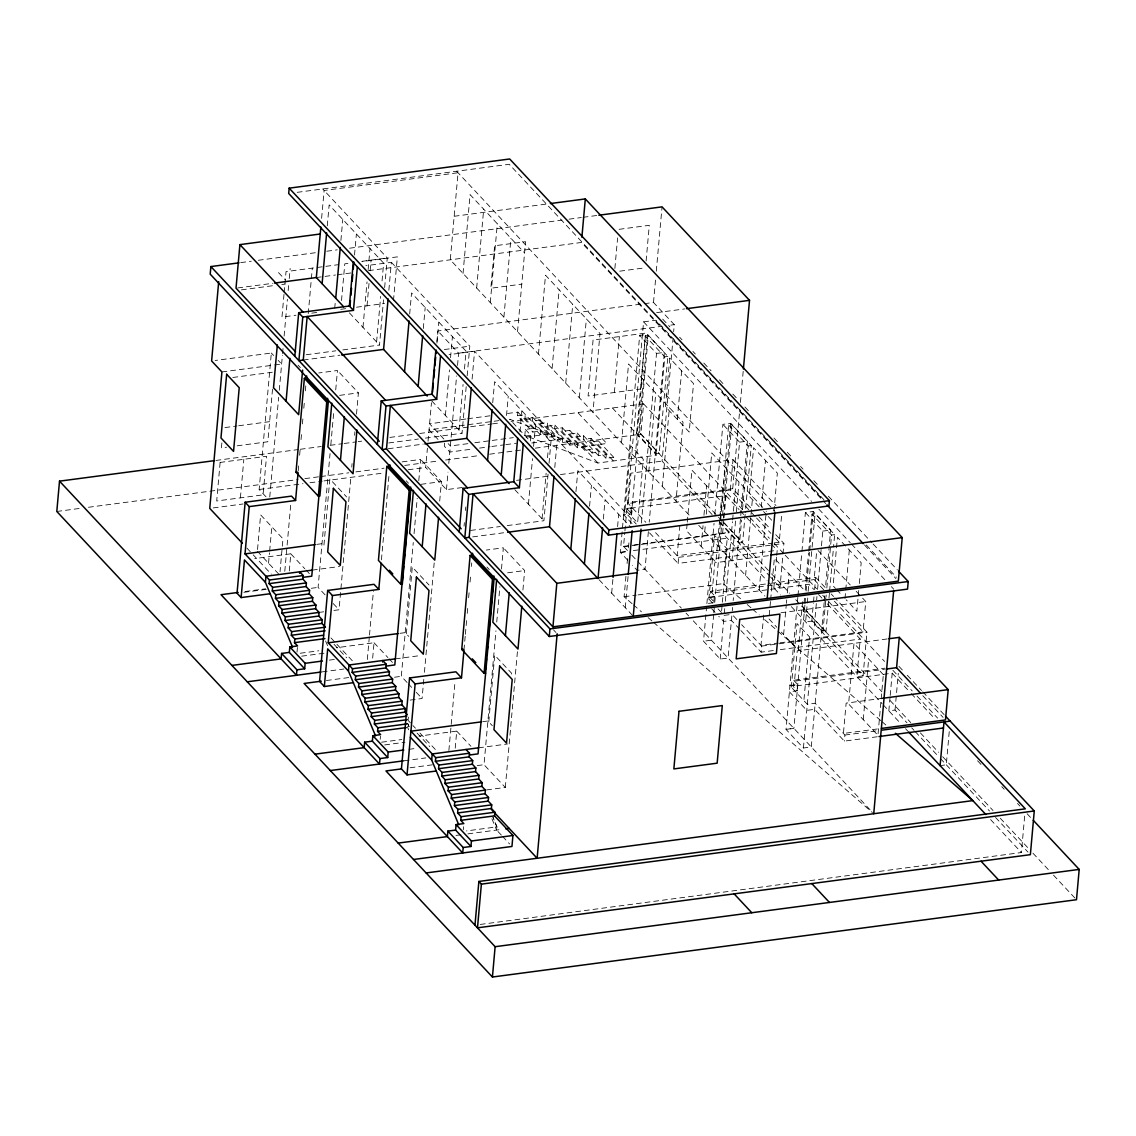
<?xml version="1.0" encoding="UTF-8"?>
<svg xmlns="http://www.w3.org/2000/svg" width="1136" height="1136" viewBox="0 0 1136 1136"><rect width="100%" height="100%" fill="white"/><g stroke="black" fill="none" stroke-linecap="round" stroke-linejoin="round"><path stroke-width="0.75" stroke-dasharray="5 3.75" d="M221.875 442.87L221.435 447.896L226.589 447.215M240.392 497.866L243.842 459.299M266.009 496.815L259.15 489.488L271.334 353.04L215.144 360.481M257.531 549.554L260.627 514.892L282.978 538.791L280.038 571.706M272.526 389.137L267.826 441.762L235.18 446.079M284 294.338L281.969 317.086L295.985 315.226M284.156 292.591L286.031 271.603L338.599 264.645M269.757 496.986L278.661 397.273M279.286 390.287L282.41 355.298M282.566 353.552L283.034 348.298M284.114 336.057L287.394 299.336M288.175 290.589L288.8 283.588M289.254 278.533L290.163 268.437M268.55 563.229L269.488 552.834M269.644 551.102L271.802 526.848M284.781 571.337L286.968 546.856M287.124 545.095L290.717 504.867M308.254 313.607L311.221 280.365M311.378 278.618L312.315 268.124M289.297 570.925L290.816 553.814L254.776 558.585M298.214 470.929L298.839 463.957M299.62 455.252L300.245 448.294M301.012 439.589L301.636 432.631M302.417 423.927L303.184 415.222M303.809 408.264L304.434 401.292M305.371 390.855L305.825 385.629M321.616 218.325L324.115 190.465L458.049 172.743L450.282 259.817L690.361 516.397M327.267 225.894L329.142 204.878L383.641 263.112L381.923 282.381M297.007 652.135L297.419 647.463M334.708 308.367L335.177 303.127M340.899 240.463L342.774 219.433M341.51 300.557L344.79 263.822L350.044 263.126M325.081 594.852L318.094 587.397L330.051 453.562M330.832 444.73L333.828 411.147M335.716 389.932L337.463 370.492L318.733 372.977M354.517 255.018L356.392 233.988M362.98 327.381L367.042 281.842M368.135 269.573L370.009 248.557M333.927 610.444L339.039 609.762L350.981 475.941M351.777 467.095L352.089 463.573M354.617 435.287L354.929 431.751M356.505 414.086L358.394 392.871L337.463 370.492M367.013 305.825L369.044 283.091M370.137 270.837L371.074 260.343M376.598 341.95L380.674 296.397M342.845 349.902L379.509 345.046L383.542 299.762M384.635 287.578L387.277 257.971L322.709 188.974M388.867 290.191L391.366 262.331L365.849 265.71M393.468 300.6L397.373 256.864L362.313 261.507M367.326 659.533L369.342 636.799M369.498 635.052L373.403 591.316M372.665 658.142L374.042 642.749L336.284 647.747M381.44 559.863L389.208 472.832M409.684 313.976L411.559 292.946L466.058 351.18L464.34 370.464M380.191 739.323L380.461 736.213M423.302 328.531L425.191 307.515M407.086 682.495L401.32 676.332L413.263 542.497M414.058 533.664L417.21 498.321M418.786 480.642L420.675 459.441L401.959 461.912M406.333 633.817L412.283 567.105L429.053 585.026M462.238 487.543L446.448 489.63L425.688 467.45L427.406 448.209M428.031 441.208L431.467 402.726M436.934 341.496L437.871 331.002L653.512 302.474L674.273 324.655L673.648 331.655M436.934 343.086L438.808 322.07M408.165 719.557L408.378 717.128M445.397 415.464L449.458 369.91M450.552 357.655L452.426 336.625M444.574 443.125L444.304 446.164L449.813 452.043L472.562 449.032M410.167 700.088L422.081 698.512L423.799 679.285M424.424 672.299L434.179 562.916M439.703 501.061L441.435 481.621L420.675 459.441M463.034 273.449L470.077 194.625L524.562 252.859M446.448 489.63L448.01 472.15M448.791 463.403L456.601 375.931M457.538 365.437L458.632 353.197L437.871 331.002M459.015 430.019L463.076 384.465M425.375 438.098L462.04 433.256L466.229 386.226M467.166 375.775L469.807 346.168L391.366 262.331M476.666 288.019L483.695 209.18M472.093 379.14L474.578 351.265L449.061 354.645M464.056 526.153L464.368 522.659M465.462 510.476L465.774 506.983M448.876 750.527L454.968 682.31M490.283 302.574L497.312 223.735M455.209 748.226L456.729 731.115L418.971 736.114M463.971 649.977L465.22 636.046M465.377 634.3L466.612 620.384M467.237 613.412L468.018 604.707M468.628 597.749L469.409 589.044M470.034 582.086L470.815 573.382M471.426 566.424L471.738 562.931M492.726 402.726L494.6 381.696L549.1 439.93L547.382 459.2M503.901 317.129L510.944 238.29M463.261 829.82L463.545 826.696M506.514 415.535L508.232 396.265M517.533 331.684L525.57 241.684L494.643 245.774L490.851 288.232L521.779 284.142M486.577 789.932L505.307 787.447L484.007 764.698L495.949 630.863M496.744 622.031L499.897 586.687M501.473 569.008L503.362 547.808L486.35 550.051M488.764 721.914L494.714 655.202L511.484 673.123L511.172 676.63M517.533 415.748L525.272 414.725L524.946 418.36L532.699 417.338L532.372 420.973L540.111 419.951L539.785 423.586L555.05 439.902L555.376 436.252L547.623 437.289L547.95 433.64L540.211 434.662L540.537 431.027L532.784 432.049L517.533 415.748L517.86 412.112L504.015 413.944M519.976 431.836L521.85 410.82M612.389 407.98L656.594 455.224L597.905 463.019L524.832 435.5L525.372 429.436L533.111 428.414L532.784 432.049M525.372 429.436L530.867 435.315L530.327 441.379L525.925 436.678M538.464 354.063L545.507 275.224L599.993 333.459L592.949 412.297M501.345 835.116L496.631 830.075L496.901 826.894L492.939 817.21L496.901 826.894L466.513 830.927M528.439 504.214L532.5 458.66M533.593 446.391L535.468 425.375M505.307 787.447L517.562 650.09M522.929 589.996L524.662 570.556L503.362 547.808M552.082 368.618L559.125 289.794M547.211 426.199L554.95 425.176L554.624 428.812L562.377 427.789L562.05 431.424L569.789 430.402L569.463 434.037L577.216 433.015L576.889 436.65L583.62 435.77L583.293 439.405L591.032 438.382L590.706 442.018L598.459 440.995L598.132 444.63L613.397 460.946L613.71 457.297L605.971 458.333L606.297 454.684L598.558 455.706L598.871 452.071L592.14 452.966L592.467 449.331L584.728 450.353L585.054 446.718L577.301 447.74L577.628 444.105L569.889 445.127L570.215 441.492L562.462 442.515L547.211 426.199L547.538 422.564L539.785 423.586M542.057 518.769L546.132 473.215M507.238 525.599L543.903 520.742L548.106 473.726M549.043 463.275L551.684 433.668L474.578 351.265M554.78 467.507L557.265 439.632L636.231 524.023M565.714 383.187L572.743 304.349M562.462 442.515L562.789 438.865L547.538 422.564M579.332 397.742L586.375 318.904M575.952 491.661L577.826 470.645L631.176 527.658M597.905 462.991L582.64 446.675L509.567 419.198L524.832 435.5M589.57 506.216L591.444 485.2M614.874 268.465L617.601 237.907M614.377 392.502L619.376 336.583M603.358 519.024L605.076 499.755M621.506 442.813L628.549 363.974L683.034 422.209L676.005 501.047M611.665 593.148L613.071 577.386M617.601 526.579L618.694 514.31M627.626 560.133L620.299 552.309L639.667 335.404L647.52 334.367L664.375 352.387L649.224 522.134M646.1 260.982L649.281 225.311L618.353 229.415M623.834 514.864L624.388 508.8L632.241 507.764L631.701 513.827L623.834 514.864L632.184 523.767M625.056 509.51L630.736 445.837L643.303 459.271L637.623 522.943L624.388 508.8M627.47 550.52L623.55 546.331L624.772 532.642M624.914 530.938L643.587 321.857L655.955 320.224L823.955 499.769M636.558 432.944L645.22 335.915L648.301 335.503L667.869 356.406L659.207 453.434L656.111 453.846L636.558 432.944L639.653 432.532L659.207 453.434M635.138 457.368L642.167 378.529M630.821 512.89L631.36 506.826M632.113 603.713L624.104 596.741L625.979 575.753M627.072 563.513L627.697 556.512M628.464 547.836L629.074 541.006M630.608 523.895L647.52 334.367M639.653 432.532L648.301 335.503M625.283 607.703L628.094 576.165M721.942 520.828L640.874 434.179L643.572 403.862L511.058 421.399M653.512 302.474L655.685 278.135M656.296 271.177L662.047 206.866M641.371 523.085L656.523 353.424L639.667 335.404M648.755 471.923L655.784 393.099M648.372 531.648L645.021 569.278L637.168 570.315L632.397 565.231M656.111 453.846L664.773 356.818L645.22 335.915M712.13 514.58L662.089 461.102L673.023 338.656M662.373 486.492L669.416 407.654M677.326 419.369L681.657 370.847M679.868 525.443L677.155 555.76L772.295 543.178M776.726 555.447L777.194 550.307L678.107 563.428L678.646 557.364L653.626 530.611M687.124 523.838L686.513 530.768L715.85 562.121L719.869 517.079M687.28 522.106L691.923 470.134L721.261 501.487L720.025 515.346M701.182 546.444L703.042 525.656M703.965 515.261L706.592 485.81M704.732 531.747L705.357 524.747M706.294 514.225L711.761 452.909L762.852 507.508M736.795 619.503L731.967 614.335L728.062 658.028L720.21 659.065L703.525 641.244L706.578 607.036M706.89 603.614L714.047 523.313M714.842 514.48L722.879 424.353L730.732 423.302L747.417 441.137L733.189 600.518M708.878 599.098L714.558 535.425L727.139 548.873L722.382 602.208M708.452 603.401L714.743 602.563L709.886 597.38L710.426 591.316L766.573 583.89M720.295 518.57L728.63 425.063L731.726 424.665L751.294 445.568L745.301 512.606M718.35 546.302L725.393 467.478M713.862 601.64L714.402 595.576M713.678 614.548L711.377 640.207L703.525 641.244M713.82 612.829L714.43 605.985M714.743 602.563L730.732 423.302M723.391 518.158L731.726 424.665M723.845 519.535L722.624 533.224L767.155 580.808M724.001 517.831L725.989 495.594L626.902 508.701L631.701 513.827M730.32 489.999L733.018 459.668L630.963 473.172L628.251 503.504L730.32 489.999L750.598 511.669M740.53 598.715L723.178 583.634L727.239 538.152L642.067 549.426M721.616 610.813L722.226 603.94M750.569 507.792L732.706 488.707L739.777 409.485M740.416 402.456L743.242 370.762M720.21 659.065L723.973 616.891M724.257 613.596L724.74 608.3M725.364 601.228L732.464 521.708M732.621 519.933L739.564 442.174L722.879 424.353M731.982 560.872L735.574 520.572M736.355 511.811L739.011 482.033M732.266 610.884L732.578 607.419M745.145 514.367L742.632 542.596L739.536 542.994L741.581 520.061M742.532 509.482L748.198 445.979L728.63 425.063M745.599 575.427L752.628 496.588M761.305 507.224L765.479 460.435M759.217 589.982L766.26 511.143M763.69 615.03L760.992 645.347L778.288 643.061M773.318 650.559L761.148 652.178L761.688 646.1L741.638 624.672M773.957 511.257L777.365 473.13L753.608 447.754L749.277 496.262L759.97 507.678M770.492 601.54L768.944 618.864L776.854 627.313M770.648 599.808L774.354 558.23L803.706 589.584M776.584 557.151L773.829 587.951L780.02 587.127L782.832 555.66M774.028 542.937L779.211 542.255L781.767 513.614M782.988 553.914L783.911 543.434L775.576 534.516M783.613 634.541L786.24 605.09M786.396 603.358L786.708 599.893M787.333 592.964L789.023 573.907M797.827 597.351L786.041 729.426L803.422 747.999L811.289 746.963L824.168 602.534M797.983 595.591L801.76 553.175M801.931 551.4L805.396 512.521L813.248 511.484L830.643 530.072L825.432 588.42M791.323 687.195L797.003 623.522L809.57 636.955L803.89 700.642M877.276 736.753L844.375 741.112L814.64 709.333L806.787 710.369L789.392 691.781L797.245 690.745L793.113 686.329L793.652 680.265L884.887 668.181M802.612 601.711L798.281 650.218L781.355 632.127M829.45 592.864L825.986 631.673L822.89 632.085L803.337 611.182L804.586 597.067M805.225 590.01L808.534 552.962M808.69 551.201L811.999 514.154L815.08 513.742L834.648 534.644L833.54 546.998M797.089 690.574L797.628 684.511L789.932 685.718L807.327 704.306L815.179 703.269L844.914 735.049L844.375 741.112M804.899 605.119L793.894 728.375L786.041 729.426L793.723 728.204M805.055 603.344L805.523 598.061M806.148 591.004L809.613 552.195M809.769 550.42L813.248 511.484M807.753 597.962L805.609 621.903L811.8 621.094L863.062 675.877L856.871 676.687L860.236 639.057L823.273 599.567M808.165 591.359L811.942 549.029M812.098 547.254L815.08 513.742M823.685 589.783L814.143 579.587L816.699 550.946M811.8 621.094L813.362 603.614M813.518 601.867L813.987 596.613M814.611 589.627L815.691 577.386L768.334 583.663M803.422 747.999L816.954 596.499M817.579 589.428L822.791 531.108L805.396 512.521M824.324 600.759L824.807 595.477M822.89 632.085L826.199 595.037M826.823 587.979L831.552 535.056L811.999 514.154M829.607 591.103L833.384 548.759M844.985 598.544L845.61 591.615M845.766 589.882L849.316 550.037M858.717 590.45L856.871 611.239L846.178 599.808M859.341 583.521L861.187 562.718L837.445 537.342L833.114 585.849L835.485 588.391M780.02 642.834L863.048 631.843L865.76 601.526L862.181 597.706M863.062 675.877L866.967 632.184L834.775 597.777M863.261 719.656L868.671 659.008M883.183 676.417L877.929 735.333L848.592 703.979L854.002 643.331L883.339 674.685M890.056 697.163L888.835 710.852L895.026 710.028L906.94 722.766M890.212 695.445L892.186 673.208L793.113 686.329M895.026 710.028L898.292 673.321M949.242 731.598L946.288 764.812L940.097 765.636M480.244 924.448L1021.42 852.525L1024.686 815.833M297.192 192.339L509.226 164.28L822.705 499.286M454.159 216.28L548.589 203.784M240.733 262.615L251.255 261.223M258.284 260.286L316.206 252.618M326.742 251.226L337.278 249.835M349.561 248.216L561.979 220.1M569.008 219.177L581.291 217.544M583.052 217.317L597.096 215.457M361.759 261.351L387.277 257.971M237.765 287.933L272.683 283.318M316.333 277.539L335.475 275.011M337.207 274.784L351.123 272.938M368.518 270.638L581.419 242.465L825.758 503.589M241.386 289.865L274.756 285.448M281.785 284.525L285.292 284.057M619.731 271.177L645.504 267.769M311.761 313.138L317.015 312.443M340.729 309.304L345.983 308.609M356.505 307.217L384.55 303.511M306.18 354.759L335.858 350.825M656.622 312.641L684.667 308.935M303.269 360.041L339.934 355.185M221.918 371.941L272.839 365.21M274.6 364.968L281.629 364.045L278.192 360.382M232.809 377.479L272.328 372.253M444.29 349.547L469.807 346.168M458.632 353.197L662.004 326.288M670.765 325.123L674.273 324.655M339.678 395.356L358.394 392.871M656.523 353.424L664.375 352.387M664.773 356.818L667.869 356.406M224.942 427.576L236.97 425.972M238.688 425.744L269.615 421.655M465.93 418.985L429.593 423.785L444.858 440.101M467.663 418.744L490.17 415.776M499.073 420.59L429.053 429.848L438.439 439.888M215.883 460.449L298.456 449.529M300.216 449.288L321.303 446.505M330.093 445.34L342.49 443.693M344.137 443.48L356.448 441.861M358.195 441.62L361.717 441.151M389.818 437.431L412.666 434.421M419.695 433.483L468.884 426.98M470.645 426.738L491.732 423.955M492.499 423.856L500.522 422.791M388.711 442.955L418.389 439.021M388.242 448.748L423.16 444.119M467.862 443.665L450.353 445.979L448.152 443.622M474.862 442.728L513.373 437.63M525.627 436.011L530.867 435.315M526.167 437.033L551.684 433.668M479.562 448.095L490.07 446.718M491.817 446.476L504.072 444.858M505.818 444.63L516.326 443.239M531.762 443.012L562.789 438.865M56.8 511.47L81.423 508.204M88.466 507.281L208.101 491.448M209.848 491.221L298.044 479.548M304.86 478.639L318.932 476.779M320.693 476.552L348.837 472.817M355.866 471.894L384.025 468.174M404.743 465.433L438.553 460.946M445.596 460.023L479.023 455.593M489.573 454.201L521.239 450.012M535.312 448.152L640.874 434.179M259.15 489.488L302.985 483.695M309.986 482.757L322.269 481.139M324.016 480.911L383.627 473.016M408.165 469.764L425.688 467.45M582.64 446.675L606.766 443.494L577.826 412.567M213.256 507.92L243.104 503.972M421.016 484.319L441.435 481.621M739.564 442.174L747.417 441.137M748.198 445.979L751.294 445.568M516.582 480.358L551.642 475.714M560.417 474.564L662.089 461.102M732.706 488.707L627.441 502.637L645.859 522.319M316.745 544.385L321.999 543.69L323.888 545.72L329.852 479.009L346.608 496.929M470.574 530.441L500.266 526.522M472.675 536.888L505.847 532.486M312.301 570.13L339.536 566.523M245.078 591.515L265.682 588.789M243.899 592.31L266.222 589.357M623.55 546.331L632.241 545.181M633.973 544.953L640.931 544.03M642.664 543.803L728.815 532.401M623.891 546.7L729.156 532.77M311.292 588.292L318.094 587.397M620.299 552.309L628.165 551.258M633.377 550.577L640.321 549.654M620.483 552.494L628.336 551.457M507.636 572.814L524.662 570.556M822.791 531.108L830.643 530.072M831.552 535.056L834.648 534.644M678.646 557.364L783.911 543.434M320.309 612.247L323.717 611.793M768.419 555.674L714.785 562.774L712.087 593.091L765.707 585.991M624.104 596.741L636.274 595.136M638.006 594.909L723.178 583.634M399.971 633.32L405.225 632.638L408.719 636.373M767.439 585.764L814.143 579.587M709.886 597.38L808.974 584.273L813.745 589.371M300.245 653.243L318.818 650.786M301.651 656.182L325.294 653.058M329.369 660.115L334.566 659.42M395.342 658.866L420.874 655.5M724.101 615.371L730.391 614.533M322.212 671.873L343.938 669.005M780.986 612.744L865.76 601.526M803.337 611.182L806.432 610.77L825.986 631.673M804.26 612.176L807.355 611.764M326.415 680.507L348.752 677.553M394.519 677.226L401.32 676.332M821.655 630.75L824.75 630.352M761.688 646.1L866.967 632.184M780.276 649.636L860.236 639.057M887.173 638.957L797.231 650.871L794.518 681.188L884.475 669.289M482.658 721.701L487.912 721.005L492.357 725.748M789.932 685.718L797.799 684.681L793.652 680.265M381.597 742.206L401.86 739.522M384.692 744.932L404.956 742.248M408.96 749.32L417.608 748.17M478.568 747.815L507.508 743.981M404.118 760.779L425.858 757.897M882.459 698.313L846.135 703.127L843.423 733.444L879.747 728.645M410.025 767.78L432.333 764.826M477.205 765.593L484.007 764.698M844.914 735.049L878.256 730.633M455.976 835.443L461.131 834.761M467.918 833.867L502.325 829.308M747.204 604.522L751.223 608.001M752.557 609.166L759.231 614.959M764.571 619.603L776.584 630.04M777.919 631.204L880.712 720.551M882.047 721.701L886.052 725.18M633.448 604.863L641.457 611.835M648.131 617.629L652.135 621.108M653.47 622.272L872.405 812.552M662.671 319.102L669.928 326.856M679.612 337.207L682.026 339.792M692.917 351.422L695.331 354.006M703.795 363.051L711.065 370.805M719.528 379.864L723.149 383.741M732.834 394.078L737.676 399.247M744.932 407L749.76 412.183M773.957 438.027L778.799 443.196M787.262 452.256L790.897 456.132M800.568 466.47L802.982 469.054M813.873 480.684L818.715 485.853M828.385 496.205L871.937 542.738M873.144 544.03L897.341 569.889M866.257 544.982L896.474 577.273M864.468 544.953L895.921 578.565M643.587 321.857L811.587 501.402M818.843 509.155L850.268 542.738M851.475 544.03L885.313 580.198M891.362 586.659L893.776 589.243M733.018 459.668L775.959 505.563M818.048 550.534L850.253 584.955M856.217 591.331L860.989 596.428M456.644 171.238L774.965 511.413M763.534 511.498L767.098 515.304M768.277 516.568L773.034 521.651M836.678 589.655L841.421 594.739M758.905 516.71L770.819 529.433M815.691 577.386L825.233 587.582M831.197 593.958L833.583 596.499M898.917 666.335L902.495 670.155M907.266 675.253L921.566 690.532M922.759 691.81L944.215 714.743M751.791 512.932L755.369 516.766M756.562 518.044L770.875 533.338M775.647 538.436L779.211 542.255M834.42 601.256L863.048 631.843M922.815 695.729L943.093 717.398M643.572 403.862L742.802 509.908M750.058 517.661L769.427 538.35M774.269 543.519L783.939 553.871M785.146 555.163L816.614 588.789M822.663 595.25L827.505 600.419M828.712 601.711L884.589 661.436M892.853 670.254L912.208 690.944M917.05 696.112L937.626 718.108M977.556 760.779L981.177 764.656M1001.753 786.637L1004.181 789.222M1017.487 803.45L1019.901 806.035M1027.1 813.731L1030.792 817.679M725.989 495.594L739.082 509.595M740.274 510.859L770.052 542.681M771.23 543.945L777.194 550.307M818.502 594.469L822.081 598.289M892.186 673.208L910.078 692.321M911.271 693.599L935.113 719.074M724.214 522.915L742.632 542.596M723.149 522.12L770.35 572.558M771.557 573.85L789.705 593.248M795.754 599.709L881.891 691.753M890.141 700.571L910.717 722.567M920.401 732.905L938.549 752.302M942.667 756.704L993.006 810.493M1000.262 818.261L1028.094 847.996M1032.936 853.179L1048.656 869.977M1053.498 875.16L1076.488 899.726M719.983 522.091L739.536 542.994M719.287 522.219L769.299 575.668M770.492 576.946L780.02 587.127M911.711 727.864L914.097 730.405M915.289 731.683L939.131 757.172M940.324 758.436L989.527 811.033M995.534 817.451L1027.966 852.099M768.362 582.101L780.46 595.023M791.338 606.652L882.047 703.596M883.254 704.888L900.749 723.589M905.52 728.687L907.905 731.229M990.606 819.596L1021.42 852.525M698.739 525.357L764.911 596.059M598.459 440.995L613.71 457.297M591.032 438.382L606.297 454.684M590.706 442.018L605.971 458.333M583.62 435.77L598.871 452.071M577.216 433.015L598.558 455.706M576.889 436.65L592.14 452.966M569.789 430.402L585.054 446.718M569.463 434.037L584.728 450.353M562.377 427.789L577.628 444.105M562.05 431.424L577.301 447.74M554.95 425.176L570.215 441.492M710.426 591.316L715.282 596.499L707.43 597.55L713.451 603.983M554.624 428.812L569.889 445.127M649.565 532.912L678.107 563.428M739.749 629.287L731.414 620.398L723.561 621.435L718.804 616.337M740.928 630.565L761.148 652.178M718.023 608.882L721.459 612.545M540.111 419.951L555.376 436.252M532.699 417.338L547.95 433.64M711.647 608.697L717.611 615.073M532.372 420.973L547.623 437.289M524.946 418.36L540.211 434.662M517.86 412.112L533.111 428.414M631.786 555.149L636.629 560.318M637.836 561.61L681.387 608.143M686.045 613.128L688.643 615.911M693.287 620.852L871.34 811.147M349.363 312.826L379.509 345.046M431.765 400.909L462.04 433.256M514.821 489.659L543.903 520.742M599.169 579.8L632.113 615.002M278.505 272.597L285.377 279.925M553.53 629.898L555.944 632.482M298.058 365.181L300.344 367.624M406.191 480.741L408.491 483.212M486.932 567.02L489.289 569.562M271.334 353.04L273.62 355.483M290.816 553.814L304.775 568.724M305.939 569.974L309.432 573.708M374.042 642.749L387.887 657.545M389.037 658.781L393.652 663.708M456.729 731.115L470.929 746.295M333.217 603.557L339.039 609.762M408.236 683.73L411.701 687.422M416.316 692.349L422.081 698.512M257.375 551.287L279.726 575.171M246.895 548.092L251.993 553.544M253.2 554.837L271.305 574.177M330.959 637.921L353.509 662.032M407.029 719.216L415.421 728.19M419.937 733.018L436.991 751.251M334.041 644.325L346.665 657.815M417.082 733.075L429.72 746.565M502.524 836.366L509.595 843.934M407.583 723.405L408.946 726.642M491.888 818.729L496.631 830.075M407.299 726.543L408.662 729.795M325.62 641.045L328.332 647.52M407.739 723.433L409.059 726.657M220.128 462.423L216.692 500.99L263.083 494.856L266.52 456.289L220.128 462.423M593.077 340.062L588.093 395.981L640.676 389.023L645.66 333.104L593.077 340.062M669.771 358.152L665.455 406.674L689.197 432.063L693.528 383.542L669.771 358.152"/><path stroke-width="1.5" d="M214.122 460.691L59.512 481.153L56.8 511.47L492.428 977.017L1076.488 899.726L1079.2 869.409L1033.22 820.263M238.972 262.842L210.884 266.562L210.203 274.145L549.284 636.501L907.55 589.101L908.218 581.518L898.548 571.181M218.694 281.714L211.623 360.95L221.918 371.941L209.748 508.388L242.337 543.221M320.224 234.002L239.909 244.623L236.018 288.175L295.616 351.862M245.149 502.254L249.238 506.613L295.587 500.479L291.498 496.12L245.149 502.254L237.041 593.219L241.116 597.579L270.297 593.716M241.116 597.579L244.467 559.949L265.412 582.328L292.52 647.137M289.339 652.405L281.6 653.427L296.936 669.814L304.675 668.792L289.339 652.405L289.822 646.924L297.561 645.901L294.522 642.649L294.849 639.014L291.341 635.28L291.668 631.644L288.175 627.896L288.501 624.26L284.994 620.526L285.321 616.891L281.827 613.142L282.14 609.507L278.647 605.772L278.973 602.123L275.48 598.388L275.792 594.753L272.299 591.018L272.626 587.369L269.133 583.634L269.445 579.999L245.021 553.885L249.238 506.613M289.169 188.164L288.686 193.475L608.399 535.141L828.939 505.96L829.408 500.649L509.695 158.983L289.169 188.164L608.868 529.83L608.399 535.141M277.326 344.904L273.506 387.788L298.654 414.668L302.63 370.066M265.412 582.328L265.952 576.264L312.301 570.13M286.073 401.221L289.907 358.351M294.82 356.25L298.697 312.712L349.377 306.01L353.452 310.369L302.787 317.072L298.697 312.712M302.787 317.072L298.896 360.623L303.269 360.041L379.31 441.293M303.269 360.041L307.16 316.504L385.615 400.341M295.985 472.306L304.377 378.316L305.925 378.103L328.276 402.002L319.898 495.992L318.35 496.191L295.985 472.306L297.533 472.093M281.6 653.427L281.117 658.894L231.929 665.412M295.587 500.479L298.058 472.661M306.45 378.671L306.692 375.931M343.683 306.763L316.333 277.539L320.849 227.03M322.113 283.716L326.643 232.908M299.592 573.311L299.734 571.791L303.227 575.526L302.9 579.161L306.408 582.91L306.081 586.545L309.574 590.28L309.248 593.915L312.755 597.664L312.428 601.299L315.922 605.034L315.595 608.669L319.102 612.418L318.776 616.053L322.269 619.787L321.942 623.423L325.45 627.171L291.668 631.644M296.936 669.814L296.453 675.281L221.037 594.696L238.205 592.424M335.731 298.271L340.275 247.463M318.35 496.191L326.728 402.201L304.377 378.316M319.003 495.04L311.761 576.193L303.184 577.329M319.784 486.336L320.096 482.857M320.863 474.152L321.176 470.673M327.395 401.051L327.637 398.296M304.675 668.792L305.158 663.31L289.822 646.924M331.797 403.152L327.892 446.888L353.04 473.769L356.945 430.033M349.377 306.01L353.253 262.473M349.987 305.825L350.456 300.571M350.925 295.303L351.549 288.303M352.174 281.288L352.799 274.287M353.268 269.033L353.892 262.018M327.679 590.45L332.45 595.548L378.799 589.414L374.028 584.316L327.679 590.45L319.571 681.415L324.342 686.513L353.523 682.651M353.452 310.369L357.343 266.832M340.459 460.321L344.364 416.6M324.342 686.513L327.693 648.883L348.454 671.064L375.562 735.887M372.381 741.155L364.656 742.177L379.978 758.564L387.717 757.542L372.381 741.155L372.864 735.674L380.603 734.651L377.564 731.399L377.89 727.764L374.383 724.03L374.71 720.38L371.216 716.646L371.543 713.01L368.036 709.276L368.362 705.626L364.869 701.892L365.196 698.257L361.688 694.522L362.015 690.873L358.522 687.138L358.848 683.503L355.341 679.754L355.667 676.119L352.174 672.384L352.501 668.749L328.233 642.82L332.45 595.548M348.454 671.064L348.993 665L395.342 658.866M427.235 396.052L383.585 349.405L388.1 298.91M377.351 444.46L381.227 400.923L431.907 394.206L436.678 399.304L385.999 406.021L381.227 400.923M385.999 406.021L382.122 449.558L386.496 448.976L461.188 528.794M386.496 448.976L390.386 405.438L467.478 487.827M386.808 466.413L378.43 560.403L400.781 584.287L402.329 584.089L410.721 490.099L388.356 466.2L386.808 466.413L409.173 490.298L400.781 584.287M364.656 742.177L364.159 747.644L314.97 754.162M378.799 589.414L381.128 563.342M389.676 467.606L389.918 464.865M404.53 371.784L409.059 320.977M382.647 662.047L382.775 660.541L386.268 664.276L385.956 667.911L389.449 671.646L389.123 675.295L392.616 679.03L392.303 682.665L395.797 686.414L395.47 690.049L398.963 693.784L398.651 697.419L402.144 701.168L401.817 704.803L405.311 708.537L404.998 712.173L407.327 714.672M379.978 758.564L379.495 764.031L304.107 683.46L321.275 681.188M418.147 386.339L422.677 335.546M403.607 566.381L394.803 664.943L386.226 666.079M403.905 562.902L404.686 554.198M404.998 550.719L405.779 542.014M406.092 538.535L407.015 528.084M407.327 524.605L408.108 515.9M408.42 512.421L410.678 487.046M387.717 757.542L388.2 752.06L372.864 735.674M413.447 490.383L409.613 533.253L434.761 560.133L438.595 517.249M431.907 394.206L435.784 350.669M432.56 392.147L433.341 383.386M433.81 378.132L434.591 369.37M434.903 365.863L435.684 357.102M435.997 353.608L436.309 350.101M436.21 771.017L407.029 774.88L401.434 768.916L409.556 677.951L455.905 671.816L461.486 677.794L415.137 683.915L409.556 677.951M422.194 546.7L426.014 503.816M436.678 399.304L440.555 355.767M407.029 774.88L415.137 683.915M458.774 824.821L431.68 760.012L432.22 753.949L478.568 747.815M455.607 830.089L447.868 831.112L463.204 847.499L470.943 846.476L455.607 830.089L456.09 824.608L463.829 823.586L460.776 820.334L461.102 816.699L457.609 812.964L457.936 809.329L454.428 805.58L454.755 801.945L451.262 798.21L451.588 794.575L448.081 790.826L448.408 787.191L444.914 783.457L445.241 779.807L441.734 776.073L442.06 772.437L438.567 768.703L438.894 765.053L435.386 761.319L435.713 757.684L410.92 731.186L480.911 721.928M509.141 483.581L466.811 438.354L471.312 387.845M459.214 531.946L463.105 488.409L513.77 481.707L519.365 487.685L468.685 494.387L463.105 488.409M468.685 494.387L464.809 537.924L469.182 537.342L552.934 626.845L898.335 581.149L902.225 537.598L585.31 198.928L550.335 203.557M469.182 537.342L473.073 493.805L556.825 583.308L552.934 626.845M461.741 649.437L470.119 555.447L471.667 555.234L494.032 579.133L485.64 673.123L484.092 673.321L461.741 649.437L463.289 649.238M447.868 831.112L447.385 836.579L398.196 843.097M461.486 677.794L463.971 649.977M472.363 555.973L472.604 553.232M487.571 460.534L492.101 409.727M413.532 859.483L511.953 846.462L512.932 835.5L494.558 815.875L494.884 812.226L491.391 808.491L491.718 804.856L488.21 801.121L488.537 797.472L485.044 793.737L485.37 790.102L481.863 786.353L482.189 782.718L478.696 778.984L479.023 775.348L475.515 771.6L475.842 767.964L472.349 764.23L472.675 760.595L469.168 756.846L469.495 753.211L466.001 749.476M463.204 847.499L462.721 852.966L385.97 770.961L401.434 768.916M501.189 475.089L505.733 424.296M484.092 673.321L492.484 579.332L470.119 555.447M485.583 669.246L486.506 658.795M486.819 655.316L487.6 646.611M487.912 643.132L488.679 634.428M488.991 630.949L489.772 622.244M490.241 617.018L491.022 608.328M491.32 604.835L492.101 596.144M492.413 592.651L493.194 583.947M493.663 578.735L493.904 575.98M470.943 846.476L471.426 840.995L456.09 824.608M496.659 579.317L492.839 622.187L517.988 649.068L521.822 606.184M513.77 481.707L517.661 438.169M474.976 925.144L478.867 881.451L1025.311 808.832L944.002 721.928L940.097 765.636M478.867 881.451L481.38 884.135L477.489 927.828L1030.366 854.67L1034.271 810.976L945.408 716.021M505.406 635.635L509.24 592.751M519.365 487.685L523.256 444.133M492.428 977.017L495.126 946.7L59.512 481.153M602.577 527.786L598.033 578.593L549.497 526.721L553.999 476.211M581.888 237.239L585.31 198.928M549.284 636.501L549.952 628.918L210.884 266.562M557.165 633.789L537.129 858.262L491.334 809.315M570.797 549.469L575.327 498.661M584.415 564.024L588.945 513.231M613.071 577.386L616.976 533.579M628.251 574.418L632.156 530.626M633.249 616.223L641.031 529.149M743.398 369.001L749.519 300.344L662.047 206.866L598.842 215.229M767.198 598.502L774.809 513.16M873.74 813.717L893.62 591.004M920.444 693.173L896.588 667.684L899.286 637.367L888.906 638.73M899.286 637.367L948.191 689.623L945.479 719.94L881.479 728.417M274.429 283.091L316.333 277.539M686.428 308.694L749.519 300.344M341.68 354.957L383.585 349.405M326.728 402.201L328.276 402.002M424.907 443.892L466.811 438.354M409.173 490.298L410.721 490.099M245.021 553.885L314.999 544.627M507.593 532.259L549.497 526.721M608.868 529.83L829.408 500.649M269.445 579.999L303.227 575.526M269.133 583.634L302.9 579.161M272.626 587.369L306.408 582.91M272.299 591.018L306.081 586.545M275.792 594.753L309.574 590.28M275.48 598.388L309.248 593.915M278.973 602.123L312.755 597.664M278.647 605.772L312.428 601.299M492.484 579.332L494.032 579.133M282.14 609.507L315.922 605.034M281.827 613.142L315.595 608.669M285.321 616.891L319.102 612.418M556.825 583.308L637.14 572.686M771.074 554.964L902.225 537.598M284.994 620.526L318.776 616.053M288.501 624.26L322.269 619.787M288.175 627.896L321.942 623.423M291.341 635.28L325.123 630.807M294.849 639.014L323.561 635.223M294.522 642.649L324.924 638.631M328.233 642.82L398.225 633.561M549.952 628.918L908.218 581.518M305.158 663.31L322.454 661.024M247.265 681.799L321.076 672.029M352.501 668.749L386.268 664.276M352.174 672.384L385.956 667.911M355.667 676.119L389.449 671.646M355.341 679.754L389.123 675.295M358.848 683.503L392.616 679.03M358.522 687.138L392.303 682.665M362.015 690.873L395.797 686.414M361.688 694.522L395.47 690.049M365.196 698.257L398.963 693.784M364.869 701.892L398.651 697.419M368.362 705.626L402.144 701.168M368.036 709.276L401.817 704.803M371.543 713.01L405.311 708.537M371.216 716.646L404.998 712.173M374.71 720.38L406.802 716.134M374.383 724.03L406.475 719.784M377.89 727.764L406.603 723.959M377.564 731.399L406.276 727.608M886.208 669.061L896.588 667.684M388.2 752.06L403.777 750.001M330.306 770.549L403.536 760.85M882.459 698.313L948.191 689.623M435.713 757.684L469.495 753.211M469.438 755.014L478.029 753.878L485.64 673.123M435.386 761.319L469.168 756.846M438.894 765.053L472.675 760.595M438.567 768.703L472.349 764.23M442.06 772.437L475.842 767.964M441.734 776.073L475.515 771.6M445.241 779.807L479.023 775.348M444.914 783.457L478.696 778.984M448.408 787.191L482.189 782.718M881.763 730.164L950.179 721.119M448.081 790.826L481.863 786.353M879.008 736.526L943.462 727.991M451.588 794.575L485.37 790.102M451.262 798.21L485.044 793.737M454.755 801.945L488.537 797.472M454.428 805.58L488.21 801.121M457.936 809.329L491.718 804.856M457.609 812.964L491.391 808.491M461.102 816.699L494.884 812.226M460.776 820.334L494.558 815.875M505.761 828.854L509.198 828.4M471.426 840.995L512.932 835.5M426.128 872.945L972.828 800.61L895.395 733.302M481.38 884.135L1034.271 810.976M495.126 946.7L1079.2 869.409M826.98 504.881L863.261 543.661M908.658 732.024L985.863 814.54M981.035 861.202L998.686 880.059M239.909 244.623L303.085 312.13M811.814 883.595L829.465 902.453M734.14 893.876L751.791 912.733M389.364 570.229L392.815 573.921M472.249 658.823L475.799 662.615M410.38 737.25L431.68 760.012M226.66 374.269L220.966 437.956L233.547 451.39L239.227 387.717L226.66 374.269M333.373 488.324L327.693 551.997L340.275 565.444L345.955 501.771L333.373 488.324M416.415 577.074L410.735 640.747L423.316 654.194L428.996 590.507L416.415 577.074M499.641 666.008L493.961 729.681L506.528 743.129L512.222 679.456L499.641 666.008M679.001 711.306L673.861 768.916L717.157 763.179L722.297 705.57L679.001 711.306M739.706 619.432L736.185 658.852L776.399 653.527L779.907 614.107L739.706 619.432"/></g></svg>
